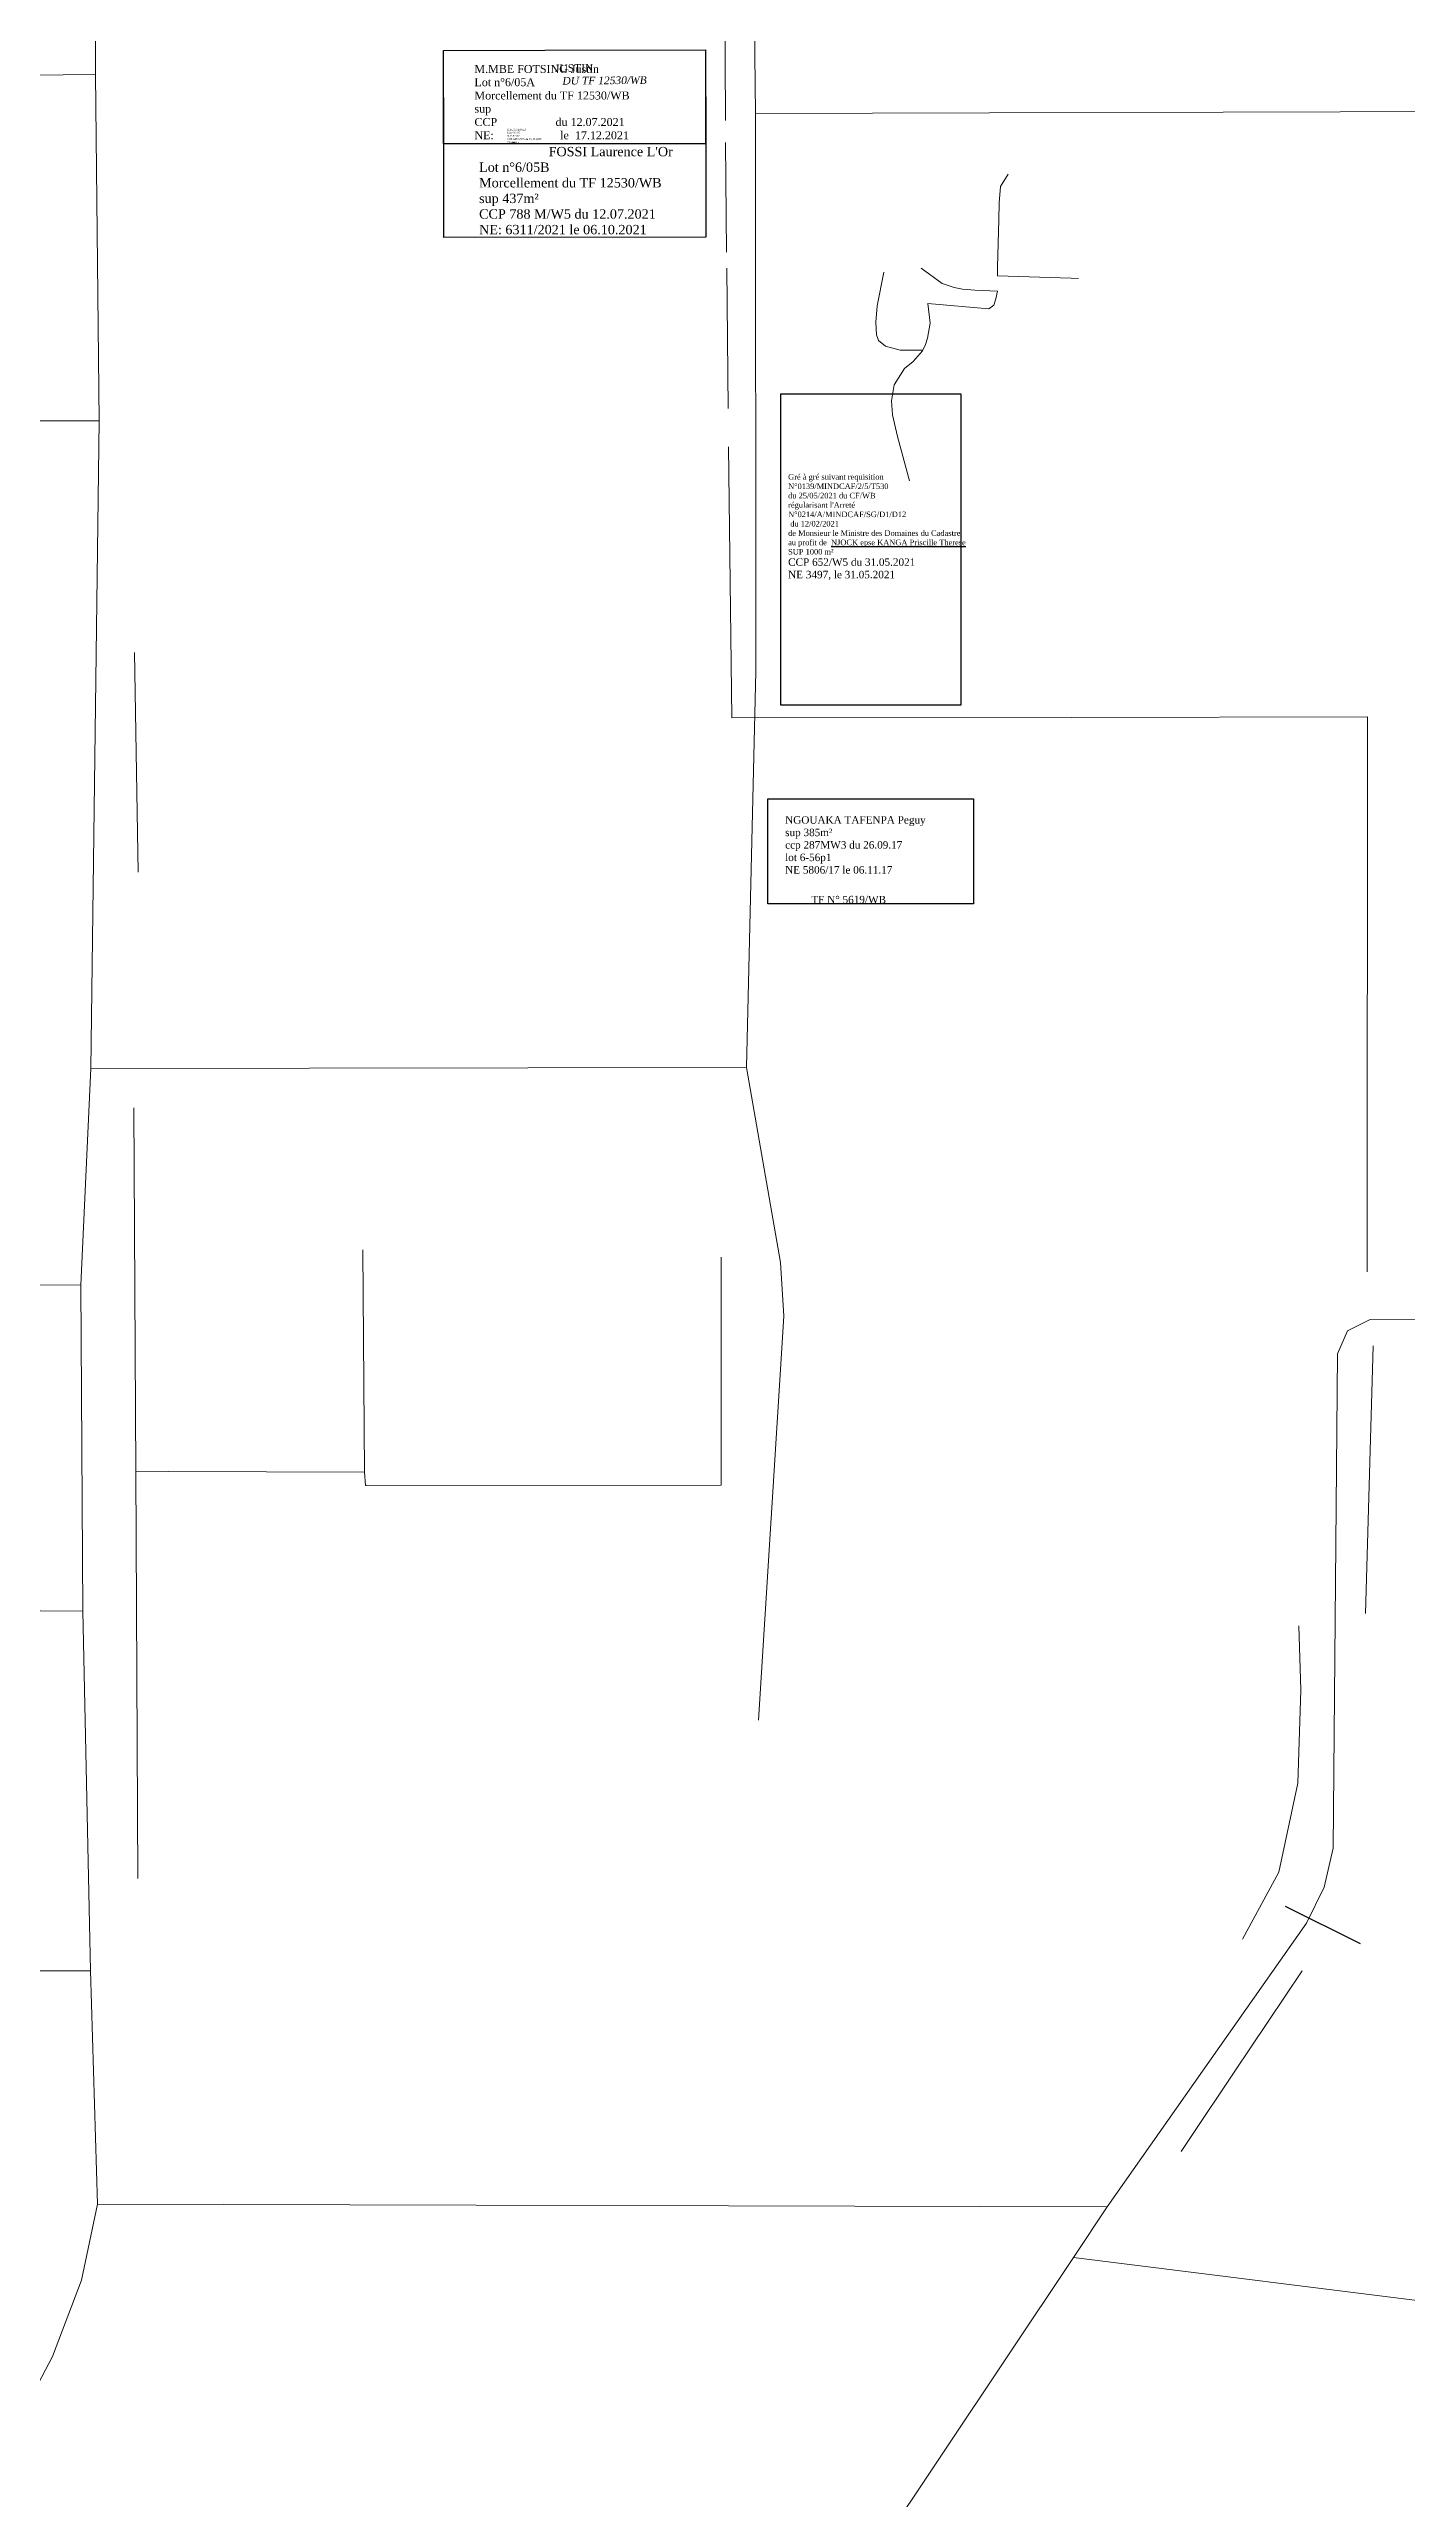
# Model space of a CAD drawing. Header units: millimetres. Extents: x 579832 to 917290, y 449831 to 1452191.
# Drawn here: x 582863.4 to 583044.7, y 451718.4 to 452045.6 of the extents above; entities that cross this region are included whole.
import ezdxf

# ---------------------------------------------------------------- set-up
doc = ezdxf.new("R2010")
doc.units = ezdxf.units.MM
doc.header["$LTSCALE"] = 10
doc.layers.add('drains_fossés', color=120, linetype='Continuous', lineweight=20)
doc.layers.add('Roads_others', color=24, linetype='Continuous', lineweight=9)
for name, color, linetype in [('end maj 26 02 2021', 7, 'Continuous'), ('MAJ AVRIL 2021', 7, 'Continuous'), ('MAJ DEC 2021', 7, 'Continuous'), ('MAJ NOV 2021', 7, 'Continuous'), ('MAJ OCT 2021', 7, 'Continuous')]:
    doc.layers.add(name, color=color, linetype=linetype)
doc.styles.add('Times 1.0', font='times.ttf', dxfattribs={"width": 0.99, "height": 1})

msp = doc.modelspace()

# ---------------------------------------------------------------- linework, layer by layer
at = {"color": 7, "start_tangent": (-0.926082, 0.377321)}
msp.add_spline([(583557.66, 451862.83), (583505.31, 451833.89), (583395.95, 451826.22), (583268.75, 451825.46), (583255.02, 451823.47), (583225.69, 451797.96), (583176.33, 451769.14), (583135.53, 451733.73), (583020.52, 451647.21), (583013.36, 451642.64), (582927.16, 451581.29), (582848.14, 451564.53), (582742.55, 451535.93), (582737.22, 451534.15), (582651.6, 451456.74), (582638.85, 451458.5)], degree=3, dxfattribs=at)
msp.add_spline([(583557.66, 451862.83), (583505.31, 451833.89), (583395.95, 451826.22), (583268.75, 451825.46), (583255.02, 451823.47), (583225.69, 451797.96), (583176.33, 451769.14), (583135.53, 451733.73), (583020.52, 451647.21), (583013.36, 451642.64), (582927.16, 451581.29), (582848.14, 451564.53), (582742.55, 451535.93), (582737.22, 451534.15), (582651.6, 451456.74), (582638.85, 451458.5)], degree=3, dxfattribs=at)
at = {"layer": 'drains_fossés'}
for p, q in [((582953.51, 452084.1), (582953.79, 452036.05)), ((582953.51, 452084.1), (582953.79, 452036.05)), ((582953.82, 452033.1), (582953.95, 452018.47)), ((582953.82, 452033.1), (582953.95, 452018.47)), ((582953.98, 452016.3), (582954.15, 451997.57)), ((582953.98, 452016.3), (582954.15, 451997.57)), ((582875.34, 451935.63), (582874.84, 451964.97)), ((582875.34, 451935.63), (582874.84, 451964.97)), ((582874.79, 451904.15), (582875.04, 451855.62)), ((582874.79, 451904.15), (582875.04, 451855.62)), ((582905.38, 451885.19), (582905.58, 451855.52)), ((582905.38, 451885.19), (582905.58, 451855.52)), ((583040.32, 451872.39), (583039.31, 451836.61)), ((583040.32, 451872.39), (583039.31, 451836.61)), ((582875.04, 451855.62), (582875.32, 451801.25)), ((582875.04, 451855.62), (582875.32, 451801.25))]:
    msp.add_line(p, q, dxfattribs=at)
for points in [[(582991.56, 452028.86), (582990.54, 452027.24), (582990.34, 452025.06), (582990.32, 452022.77), (582990.12, 452016.51), (582990.16, 452015.31)], [(582991.56, 452028.86), (582990.54, 452027.24), (582990.34, 452025.06), (582990.32, 452022.77), (582990.12, 452016.51), (582990.16, 452015.31)], [(582974.95, 452015.77), (582974.05, 452011.26), (582973.89, 452009.08), (582973.99, 452007.43), (582974.17, 452006.94), (582974.24, 452006.67), (582975.19, 452005.9), (582977.13, 452005.36), (582980.17, 452005.38)], [(582974.95, 452015.77), (582974.05, 452011.26), (582973.89, 452009.08), (582973.99, 452007.43), (582974.17, 452006.94), (582974.24, 452006.67), (582975.19, 452005.9), (582977.13, 452005.36), (582980.17, 452005.38)], [(582979.95, 452016.33), (582982.76, 452014.27), (582984.36, 452013.71), (582985.48, 452013.49), (582987.09, 452013.38), (582990.14, 452013.23)], [(582979.95, 452016.33), (582982.76, 452014.27), (582984.36, 452013.71), (582985.48, 452013.49), (582987.09, 452013.38), (582990.14, 452013.23)], [(582990.16, 452015.31), (583000, 452014.98), (583000.95, 452014.95)], [(582990.16, 452015.31), (583000, 452014.98), (583000.95, 452014.95)], [(582990.14, 452013.23), (582989.9, 452012.2), (582989.66, 452011.38), (582988.97, 452010.88), (582980.84, 452011.6), (582981.15, 452008.97), (582980.8, 452006.95), (582980.52, 452006.13), (582980.17, 452005.38)], [(582990.14, 452013.23), (582989.9, 452012.2), (582989.66, 452011.38), (582988.97, 452010.88), (582980.84, 452011.6), (582981.15, 452008.97), (582980.8, 452006.95), (582980.52, 452006.13), (582980.17, 452005.38)], [(582980.17, 452005.38), (582980.12, 452005.28), (582978.88, 452003.84), (582977.73, 452002.89), (582976.33, 452000.72), (582975.98, 451998.61), (582976.12, 451996.71), (582976.79, 451993.84), (582978.37, 451987.92)], [(582980.17, 452005.38), (582980.12, 452005.28), (582978.88, 452003.84), (582977.73, 452002.89), (582976.33, 452000.72), (582975.98, 451998.61), (582976.12, 451996.71), (582976.79, 451993.84), (582978.37, 451987.92)], [(582954.21, 451992.43), (582954.67, 451956.26), (583000, 451956.32), (583039.55, 451956.38), (583039.52, 451882.25)], [(582954.21, 451992.43), (582954.67, 451956.26), (583000, 451956.32), (583039.55, 451956.38), (583039.52, 451882.25)], [(582905.58, 451855.52), (582905.73, 451853.74), (582905.79, 451853.74), (582953.24, 451853.77), (582953.21, 451884.2)], [(582905.58, 451855.52), (582905.73, 451853.74), (582905.79, 451853.74), (582953.24, 451853.77), (582953.21, 451884.2)], [(582875.04, 451855.62), (582879.42, 451855.6), (582905.58, 451855.52)], [(582875.04, 451855.62), (582879.42, 451855.6), (582905.58, 451855.52)], [(583030.4, 451834.99), (583030.67, 451826.38), (583030.24, 451813.96), (583027.73, 451802.08), (583022.85, 451793.13)], [(583030.4, 451834.99), (583030.67, 451826.38), (583030.24, 451813.96), (583027.73, 451802.08), (583022.85, 451793.13)], [(583030.85, 451788.9), (583021.77, 451775.37), (583015.9, 451766.63), (583014.66, 451764.78)], [(583030.85, 451788.9), (583021.77, 451775.37), (583015.9, 451766.63), (583014.66, 451764.78)]]:
    msp.add_lwpolyline(points, dxfattribs=at)
at = {"layer": 'end maj 26 02 2021', "color": 150, "lineweight": -3, "flags": 128}
msp.add_lwpolyline([(582916.15, 452045.4), (582929.65, 452045.43), (582951.15, 452045.46), (582951.2, 452020.47), (582916.2, 452020.4)], close=True, dxfattribs=at)
msp.add_lwpolyline([(582916.15, 452045.4), (582929.65, 452045.43), (582951.15, 452045.46), (582951.2, 452020.47), (582916.2, 452020.4)], close=True, dxfattribs=at)
msp.add_lwpolyline([(582916.15, 452045.4), (582929.65, 452045.43), (582951.15, 452045.46), (582951.2, 452020.47), (582916.2, 452020.4)], close=True, dxfattribs=at)
msp.add_lwpolyline([(582916.15, 452045.4), (582929.65, 452045.43), (582951.15, 452045.46), (582951.2, 452020.47), (582916.2, 452020.4)], close=True, dxfattribs=at)
at = {"layer": 'end maj 26 02 2021', "color": 150, "flags": 128}
msp.add_lwpolyline([(582959.45, 451945.43), (582986.95, 451945.43), (582986.95, 451931.43), (582959.45, 451931.43)], close=True, dxfattribs=at)
msp.add_lwpolyline([(582959.45, 451945.43), (582986.95, 451945.43), (582986.95, 451931.43), (582959.45, 451931.43)], close=True, dxfattribs=at)
msp.add_lwpolyline([(582959.45, 451945.43), (582986.95, 451945.43), (582986.95, 451931.43), (582959.45, 451931.43)], close=True, dxfattribs=at)
msp.add_lwpolyline([(582959.45, 451945.43), (582986.95, 451945.43), (582986.95, 451931.43), (582959.45, 451931.43)], close=True, dxfattribs=at)
at = {"layer": 'end maj 26 02 2021', "flags": 128}
msp.add_lwpolyline([(583038.61, 451792.49), (583028.61, 451797.49)], dxfattribs=at)
msp.add_lwpolyline([(583038.61, 451792.49), (583028.61, 451797.49)], dxfattribs=at)
msp.add_lwpolyline([(583038.61, 451792.49), (583028.61, 451797.49)], dxfattribs=at)
msp.add_lwpolyline([(583038.61, 451792.49), (583028.61, 451797.49)], dxfattribs=at)
at = {"layer": 'MAJ AVRIL 2021', "lineweight": -3, "ltscale": 0.0014, "flags": 128}
msp.add_lwpolyline([(582961.21, 451999.51), (582985.26, 451999.51), (582985.26, 451957.94), (582961.21, 451957.94)], close=True, dxfattribs=at)
msp.add_lwpolyline([(582961.21, 451999.51), (582985.26, 451999.51), (582985.26, 451957.94), (582961.21, 451957.94)], close=True, dxfattribs=at)
msp.add_lwpolyline([(582961.21, 451999.51), (582985.26, 451999.51), (582985.26, 451957.94), (582961.21, 451957.94)], close=True, dxfattribs=at)
msp.add_lwpolyline([(582961.21, 451999.51), (582985.26, 451999.51), (582985.26, 451957.94), (582961.21, 451957.94)], close=True, dxfattribs=at)
at = {"layer": 'MAJ DEC 2021', "flags": 128}
msp.add_lwpolyline([(582916.15, 452045.4), (582929.65, 452045.43), (582951.15, 452045.47), (582951.17, 452032.97), (582916.17, 452032.9)], close=True, dxfattribs=at)
msp.add_lwpolyline([(582916.15, 452045.4), (582929.65, 452045.43), (582951.15, 452045.47), (582951.17, 452032.97), (582916.17, 452032.9)], close=True, dxfattribs=at)
msp.add_lwpolyline([(582916.15, 452045.4), (582929.65, 452045.43), (582951.15, 452045.47), (582951.17, 452032.97), (582916.17, 452032.9)], close=True, dxfattribs=at)
msp.add_lwpolyline([(582916.15, 452045.4), (582929.65, 452045.43), (582951.15, 452045.47), (582951.17, 452032.97), (582916.17, 452032.9)], close=True, dxfattribs=at)
at = {"layer": 'MAJ NOV 2021', "lineweight": -3, "flags": 128}
msp.add_lwpolyline([(582916.15, 452045.4), (582929.65, 452045.43), (582951.15, 452045.47), (582951.17, 452032.97), (582916.17, 452032.9)], close=True, dxfattribs=at)
msp.add_lwpolyline([(582916.15, 452045.4), (582929.65, 452045.43), (582951.15, 452045.47), (582951.17, 452032.97), (582916.17, 452032.9)], close=True, dxfattribs=at)
msp.add_lwpolyline([(582916.15, 452045.4), (582929.65, 452045.43), (582951.15, 452045.47), (582951.17, 452032.97), (582916.17, 452032.9)], close=True, dxfattribs=at)
msp.add_lwpolyline([(582916.15, 452045.4), (582929.65, 452045.43), (582951.15, 452045.47), (582951.17, 452032.97), (582916.17, 452032.9)], close=True, dxfattribs=at)
at = {"layer": 'MAJ OCT 2021', "flags": 128}
msp.add_lwpolyline([(582916.17, 452032.9), (582951.17, 452032.97), (582951.2, 452020.47), (582916.2, 452020.4)], close=True, dxfattribs=at)
msp.add_lwpolyline([(582916.17, 452032.9), (582951.17, 452032.97), (582951.2, 452020.47), (582916.2, 452020.4)], close=True, dxfattribs=at)
msp.add_lwpolyline([(582916.17, 452032.9), (582951.17, 452032.97), (582951.2, 452020.47), (582916.2, 452020.4)], close=True, dxfattribs=at)
msp.add_lwpolyline([(582916.17, 452032.9), (582951.17, 452032.97), (582951.2, 452020.47), (582916.2, 452020.4)], close=True, dxfattribs=at)
at = {"layer": 'Roads_others'}
for p, q in [((582655.02, 452039.75), (582869.65, 452042.2)), ((582655.02, 452039.75), (582869.65, 452042.2)), ((582957.82, 452036.95), (583167.58, 452037.61)), ((582957.82, 452036.95), (583167.58, 452037.61)), ((582867.96, 451836.92), (582700.82, 451838.26)), ((582867.96, 451836.92), (582700.82, 451838.26)), ((582869.92, 451757.75), (583004.78, 451757.38)), ((582869.92, 451757.75), (583004.78, 451757.38)), ((583088.68, 451739.52), (583000.27, 451750.62)), ((583088.68, 451739.52), (583000.27, 451750.62))]:
    msp.add_line(p, q, dxfattribs=at)
for points in [[(582863.45, 453170.45), (582866.24, 453047.67), (582867.25, 452964.19), (582867.44, 452871.9), (582867.59, 452833.4), (582868.29, 452786.19), (582867.1, 452646.35), (582868.32, 452552.21), (582868.55, 452409.22), (582868.95, 452373.74), (582869.23, 452321.33), (582870.25, 452256.96), (582870.48, 452209.06), (582870.44, 452164.26), (582869.52, 452092.59), (582869.65, 452042.2), (582870.12, 451995.93), (582869.01, 451909.42), (582867.69, 451880.53), (582867.96, 451836.92), (582869, 451788.9), (582869.92, 451757.75)], [(582863.45, 453170.45), (582866.24, 453047.67), (582867.25, 452964.19), (582867.44, 452871.9), (582867.59, 452833.4), (582868.29, 452786.19), (582867.1, 452646.35), (582868.32, 452552.21), (582868.55, 452409.22), (582868.95, 452373.74), (582869.23, 452321.33), (582870.25, 452256.96), (582870.48, 452209.06), (582870.44, 452164.26), (582869.52, 452092.59), (582869.65, 452042.2), (582870.12, 451995.93), (582869.01, 451909.42), (582867.69, 451880.53), (582867.96, 451836.92), (582869, 451788.9), (582869.92, 451757.75)], [(582957.17, 452091.84), (582957.82, 452036.95), (582957.86, 451962.43), (582956.63, 451909.54), (582869.01, 451909.42)], [(582957.17, 452091.84), (582957.82, 452036.95), (582957.86, 451962.43), (582956.63, 451909.54), (582869.01, 451909.42)], [(582870.12, 451995.93), (582778.58, 451995.92), (582655.9, 451996.47)], [(582870.12, 451995.93), (582778.58, 451995.92), (582655.9, 451996.47)], [(582956.63, 451909.54), (582961.13, 451883.51), (582961.58, 451876.34), (582958.2, 451822.37)], [(582956.63, 451909.54), (582961.13, 451883.51), (582961.58, 451876.34), (582958.2, 451822.37)], [(582867.69, 451880.53), (582777.42, 451880.5), (582701.5, 451880.75), (582655.03, 451881.66), (582561.38, 451882.17)], [(582867.69, 451880.53), (582777.42, 451880.5), (582701.5, 451880.75), (582655.03, 451881.66), (582561.38, 451882.17)], [(583039.92, 451875.91), (583036.87, 451874.36), (583035.54, 451871.32), (583034.99, 451805.3), (583033.78, 451800.07), (583031.4, 451795.26), (583004.78, 451757.38), (583000.27, 451750.62), (582973.96, 451711.23), (582953.87, 451681.14), (582949.11, 451678.11), (582942.7, 451676.84), (582833.52, 451678.6)], [(583039.92, 451875.91), (583036.87, 451874.36), (583035.54, 451871.32), (583034.99, 451805.3), (583033.78, 451800.07), (583031.4, 451795.26), (583004.78, 451757.38), (583000.27, 451750.62), (582973.96, 451711.23), (582953.87, 451681.14), (582949.11, 451678.11), (582942.7, 451676.84), (582833.52, 451678.6)], [(583039.92, 451875.91), (583100.32, 451875.7), (583170.26, 451875.46)], [(583039.92, 451875.91), (583100.32, 451875.7), (583170.26, 451875.46)], [(581670.45, 451843.16), (581677.64, 451838.63), (581720.68, 451811.91), (581733.64, 451805.64), (581747.56, 451799.88), (581766.85, 451793.61), (581780.47, 451790.59), (581797.15, 451787.72), (581812.93, 451786.27), (581885.21, 451785.15), (581896.59, 451785.02), (581950.35, 451784.12), (582255.57, 451786.52), (582468.12, 451785.34), (582493.99, 451786.23), (582559.73, 451787.49), (582641.14, 451788.31), (582698.98, 451788.9), (582869, 451788.9)], [(581670.45, 451843.16), (581677.64, 451838.63), (581720.68, 451811.91), (581733.64, 451805.64), (581747.56, 451799.88), (581766.85, 451793.61), (581780.47, 451790.59), (581797.15, 451787.72), (581812.93, 451786.27), (581885.21, 451785.15), (581896.59, 451785.02), (581950.35, 451784.12), (582255.57, 451786.52), (582468.12, 451785.34), (582493.99, 451786.23), (582559.73, 451787.49), (582641.14, 451788.31), (582698.98, 451788.9), (582869, 451788.9)], [(582869.92, 451757.75), (582867.76, 451747.6), (582863.9, 451737.39), (582851.44, 451713.72), (582833.52, 451678.6), (582809.66, 451639.37), (582773.38, 451585.44), (582768.1, 451581), (582761.33, 451579.37), (582704.35, 451580.29), (582561.83, 451580.27), (582513.46, 451580.47), (582471.39, 451580.65), (582357.86, 451581.42)], [(582869.92, 451757.75), (582867.76, 451747.6), (582863.9, 451737.39), (582851.44, 451713.72), (582833.52, 451678.6), (582809.66, 451639.37), (582773.38, 451585.44), (582768.1, 451581), (582761.33, 451579.37), (582704.35, 451580.29), (582561.83, 451580.27), (582513.46, 451580.47), (582471.39, 451580.65), (582357.86, 451581.42)]]:
    msp.add_lwpolyline(points, dxfattribs=at)

# ---------------------------------------------------------------- texts
at = {"layer": 'end maj 26 02 2021', "color": 150, "linetype": 'ByBlock', "lineweight": -3, "ltscale": 0.0014, "attachment_point": 1, "style": 'Times 1.0'}
for s, insert, char_height, width in [('\\A1;{\\C7;M.KENNE Paul\\PLot n°6 /05\\PSUP.875m²\\PCCP.845M/W5 du 05.12.2019\\PNE.\\H0.7x;\\S6677/2019;\\H1.429x; Le 06.12.2019}', (582924.61, 452034.94), 0.25, 6.1969), ('\\A1;{\\C7;M.KENNE Paul\\PLot n°6 /05\\PSUP.875m²\\PCCP.845M/W5 du 05.12.2019\\PNE.\\H0.7x;\\S6677/2019;\\H1.429x; Le 06.12.2019}', (582924.61, 452034.94), 0.25, 6.1969), ('\\A1;{\\C7;M.KENNE Paul\\PLot n°6 /05\\PSUP.875m²\\PCCP.845M/W5 du 05.12.2019\\PNE.\\H0.7x;\\S6677/2019;\\H1.429x; Le 06.12.2019}', (582924.61, 452034.94), 0.25, 6.1969), ('\\A1;{\\C7;M.KENNE Paul\\PLot n°6 /05\\PSUP.875m²\\PCCP.845M/W5 du 05.12.2019\\PNE.\\H0.7x;\\S6677/2019;\\H1.429x; Le 06.12.2019}', (582924.61, 452034.94), 0.25, 6.1969), ('NGOUAKA TAFENPA Peguy\\Psup 385m²\\Pccp 287MW3 du 26.09.17\\Plot 6-56p1\\PNE 5806/17 le 06.11.17', (582961.77, 451943.12), 1, 18.4186), ('NGOUAKA TAFENPA Peguy\\Psup 385m²\\Pccp 287MW3 du 26.09.17\\Plot 6-56p1\\PNE 5806/17 le 06.11.17', (582961.77, 451943.12), 1, 18.4186), ('NGOUAKA TAFENPA Peguy\\Psup 385m²\\Pccp 287MW3 du 26.09.17\\Plot 6-56p1\\PNE 5806/17 le 06.11.17', (582961.77, 451943.12), 1, 18.4186), ('NGOUAKA TAFENPA Peguy\\Psup 385m²\\Pccp 287MW3 du 26.09.17\\Plot 6-56p1\\PNE 5806/17 le 06.11.17', (582961.77, 451943.12), 1, 18.4186)]:
    msp.add_mtext(s, dxfattribs=dict(at, insert=insert, char_height=char_height, width=width))
at = {"layer": 'end maj 26 02 2021', "color": 1, "linetype": 'ByBlock', "lineweight": -3, "ltscale": 0.0014, "insert": (582965.27, 451932.48), "char_height": 1, "width": 16.2121, "attachment_point": 1, "style": 'Times 1.0'}
msp.add_mtext('TF N° 5619/WB', dxfattribs=at)
msp.add_mtext('TF N° 5619/WB', dxfattribs=at)
msp.add_mtext('TF N° 5619/WB', dxfattribs=at)
msp.add_mtext('TF N° 5619/WB', dxfattribs=at)
at = {"layer": 'MAJ AVRIL 2021', "lineweight": -3, "insert": (582962.17, 451988.81), "char_height": 1, "width": 23.0891, "attachment_point": 1, "style": 'Times 1.0'}
msp.add_mtext("{\\H0.75x;Gré à gré suivant requisition N°0139/MINDCAF/2/5/T530 \\Pdu 25/05/2021 du CF/WB\\Prégularisant l'Arreté N°0214/A/MINDCAF/SG/D1/D12\\P du 12/02/2021\\Pde Monsieur le Ministre des Domaines du Cadastre \\Pau profit de  \\LNJOCK epse KANGA Priscille Therese\\P\\lSUP 1000 m²}\\PCCP 652/W5 du 31.05.2021\\PNE 3497, le 31.05.2021\\P{\\H1.154x;                  }", dxfattribs=at)
msp.add_mtext("{\\H0.75x;Gré à gré suivant requisition N°0139/MINDCAF/2/5/T530 \\Pdu 25/05/2021 du CF/WB\\Prégularisant l'Arreté N°0214/A/MINDCAF/SG/D1/D12\\P du 12/02/2021\\Pde Monsieur le Ministre des Domaines du Cadastre \\Pau profit de  \\LNJOCK epse KANGA Priscille Therese\\P\\lSUP 1000 m²}\\PCCP 652/W5 du 31.05.2021\\PNE 3497, le 31.05.2021\\P{\\H1.154x;                  }", dxfattribs=at)
msp.add_mtext("{\\H0.75x;Gré à gré suivant requisition N°0139/MINDCAF/2/5/T530 \\Pdu 25/05/2021 du CF/WB\\Prégularisant l'Arreté N°0214/A/MINDCAF/SG/D1/D12\\P du 12/02/2021\\Pde Monsieur le Ministre des Domaines du Cadastre \\Pau profit de  \\LNJOCK epse KANGA Priscille Therese\\P\\lSUP 1000 m²}\\PCCP 652/W5 du 31.05.2021\\PNE 3497, le 31.05.2021\\P{\\H1.154x;                  }", dxfattribs=at)
msp.add_mtext("{\\H0.75x;Gré à gré suivant requisition N°0139/MINDCAF/2/5/T530 \\Pdu 25/05/2021 du CF/WB\\Prégularisant l'Arreté N°0214/A/MINDCAF/SG/D1/D12\\P du 12/02/2021\\Pde Monsieur le Ministre des Domaines du Cadastre \\Pau profit de  \\LNJOCK epse KANGA Priscille Therese\\P\\lSUP 1000 m²}\\PCCP 652/W5 du 31.05.2021\\PNE 3497, le 31.05.2021\\P{\\H1.154x;                  }", dxfattribs=at)
at = {"layer": 'MAJ DEC 2021', "insert": (582920.27, 452043.45), "char_height": 1.0625, "width": 21.7267, "attachment_point": 1}
msp.add_mtext('\\A1;{\\fTimes New Roman|b0|i0|c0|p18;M.MBE FOTSING Justin  \\PLot n°6/05A\\P\\C1;Morcellement du TF 12530/WB\\P\\C256;sup 438m²\\PCCP 788 M/W5 du 12.07.2021\\PNE: 10267/2021  le  17.12.2021}', dxfattribs=at)
msp.add_mtext('\\A1;{\\fTimes New Roman|b0|i0|c0|p18;M.MBE FOTSING Justin  \\PLot n°6/05A\\P\\C1;Morcellement du TF 12530/WB\\P\\C256;sup 438m²\\PCCP 788 M/W5 du 12.07.2021\\PNE: 10267/2021  le  17.12.2021}', dxfattribs=at)
msp.add_mtext('\\A1;{\\fTimes New Roman|b0|i0|c0|p18;M.MBE FOTSING Justin  \\PLot n°6/05A\\P\\C1;Morcellement du TF 12530/WB\\P\\C256;sup 438m²\\PCCP 788 M/W5 du 12.07.2021\\PNE: 10267/2021  le  17.12.2021}', dxfattribs=at)
msp.add_mtext('\\A1;{\\fTimes New Roman|b0|i0|c0|p18;M.MBE FOTSING Justin  \\PLot n°6/05A\\P\\C1;Morcellement du TF 12530/WB\\P\\C256;sup 438m²\\PCCP 788 M/W5 du 12.07.2021\\PNE: 10267/2021  le  17.12.2021}', dxfattribs=at)
at = {"layer": 'MAJ DEC 2021', "insert": (582920.44, 452043.44), "char_height": 1.0167, "width": 26.3565, "attachment_point": 1, "rotation": 0.5157}
msp.add_mtext('{\\fTimes New Roman|b0|i0|c0|p18;MBE FOTSING JUSTIN \\P\\fTimes New Roman|b0|i1|c0|p18;\\C1;MORCELEMENT DU TF 12530/WB\\fTimes New Roman|b0|i0|c0|p18;\\C0;\\P lot 6/05A\\PSUP: 438m²\\PCCP: 788M/W5e du 12/07/2021\\PNE: 10267le 16/12/2021}', dxfattribs=at)
msp.add_mtext('{\\fTimes New Roman|b0|i0|c0|p18;MBE FOTSING JUSTIN \\P\\fTimes New Roman|b0|i1|c0|p18;\\C1;MORCELEMENT DU TF 12530/WB\\fTimes New Roman|b0|i0|c0|p18;\\C0;\\P lot 6/05A\\PSUP: 438m²\\PCCP: 788M/W5e du 12/07/2021\\PNE: 10267le 16/12/2021}', dxfattribs=at)
msp.add_mtext('{\\fTimes New Roman|b0|i0|c0|p18;MBE FOTSING JUSTIN \\P\\fTimes New Roman|b0|i1|c0|p18;\\C1;MORCELEMENT DU TF 12530/WB\\fTimes New Roman|b0|i0|c0|p18;\\C0;\\P lot 6/05A\\PSUP: 438m²\\PCCP: 788M/W5e du 12/07/2021\\PNE: 10267le 16/12/2021}', dxfattribs=at)
msp.add_mtext('{\\fTimes New Roman|b0|i0|c0|p18;MBE FOTSING JUSTIN \\P\\fTimes New Roman|b0|i1|c0|p18;\\C1;MORCELEMENT DU TF 12530/WB\\fTimes New Roman|b0|i0|c0|p18;\\C0;\\P lot 6/05A\\PSUP: 438m²\\PCCP: 788M/W5e du 12/07/2021\\PNE: 10267le 16/12/2021}', dxfattribs=at)
at = {"layer": 'MAJ OCT 2021', "insert": (582920.89, 452032.51), "char_height": 1.25, "width": 25.5608, "attachment_point": 1}
msp.add_mtext("\\A1;{\\fTimes New Roman|b0|i0|c0|p18;MOGOUM FOSSI Laurence L'Or \\PLot n°6/05B\\PMorcellement du TF 12530/WB\\Psup 437m²\\PCCP 788 M/W5 du 12.07.2021\\PNE: 6311/2021 le 06.10.2021}", dxfattribs=at)
msp.add_mtext("\\A1;{\\fTimes New Roman|b0|i0|c0|p18;MOGOUM FOSSI Laurence L'Or \\PLot n°6/05B\\PMorcellement du TF 12530/WB\\Psup 437m²\\PCCP 788 M/W5 du 12.07.2021\\PNE: 6311/2021 le 06.10.2021}", dxfattribs=at)
msp.add_mtext("\\A1;{\\fTimes New Roman|b0|i0|c0|p18;MOGOUM FOSSI Laurence L'Or \\PLot n°6/05B\\PMorcellement du TF 12530/WB\\Psup 437m²\\PCCP 788 M/W5 du 12.07.2021\\PNE: 6311/2021 le 06.10.2021}", dxfattribs=at)
msp.add_mtext("\\A1;{\\fTimes New Roman|b0|i0|c0|p18;MOGOUM FOSSI Laurence L'Or \\PLot n°6/05B\\PMorcellement du TF 12530/WB\\Psup 437m²\\PCCP 788 M/W5 du 12.07.2021\\PNE: 6311/2021 le 06.10.2021}", dxfattribs=at)

doc.saveas('drawing.dxf')
